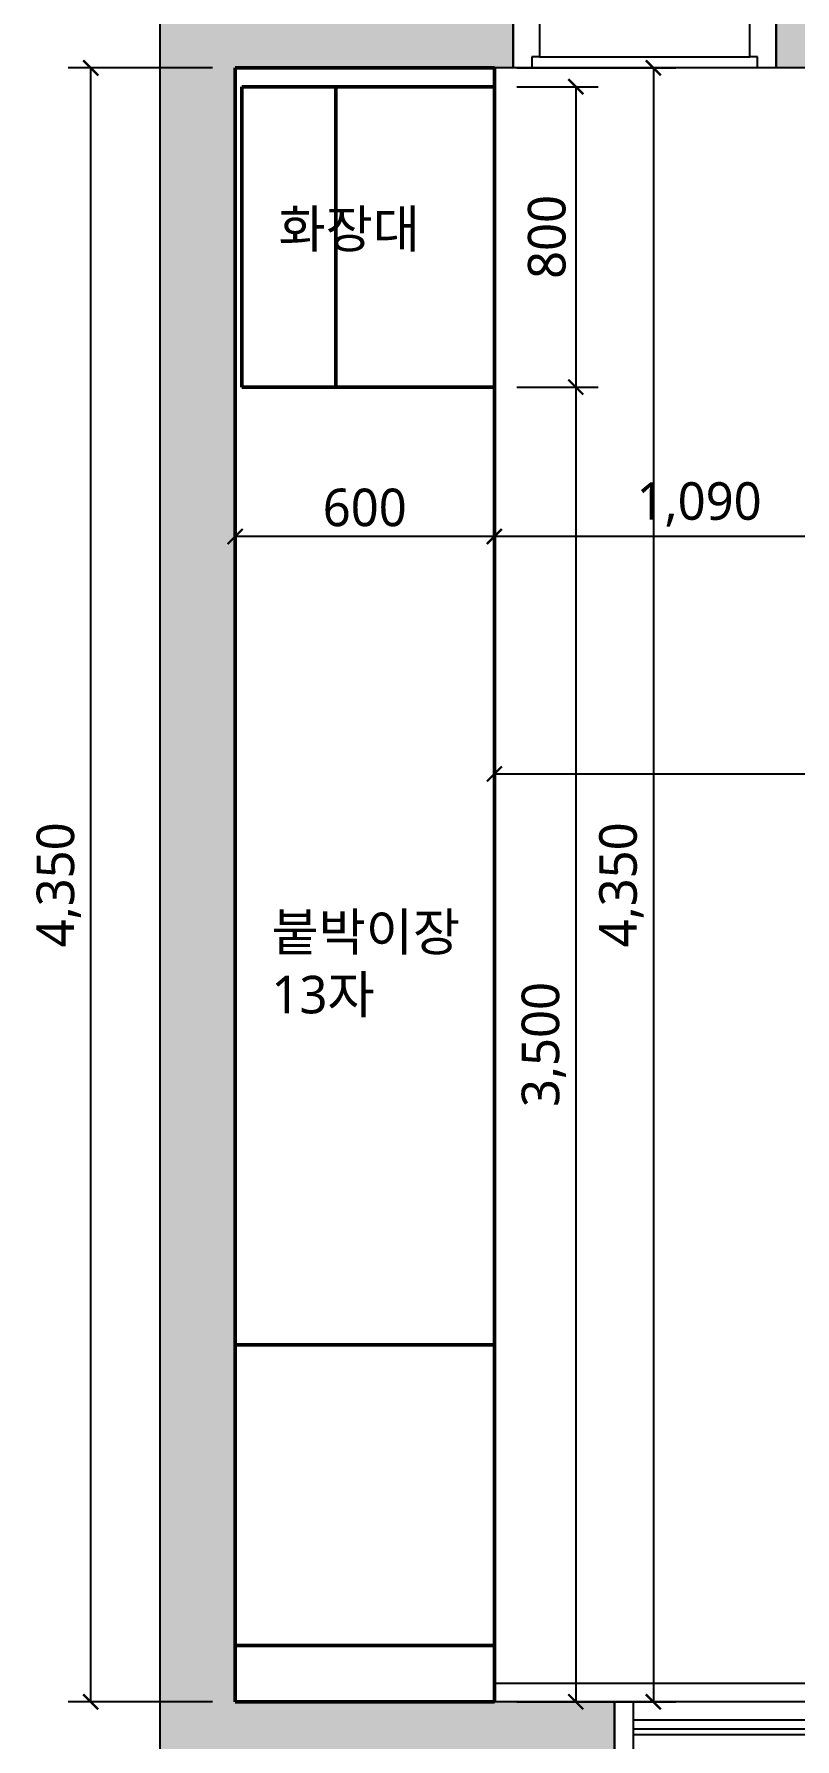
# Model space of a CAD drawing. Header units: millimetres. Extents: x 0 to 460473, y -68369 to 85219.
# Drawn here: x 220899 to 222924, y -38177 to -33638 of the extents above; entities that cross this region are included whole.
import ezdxf

# ---------------------------------------------------------------- set-up
doc = ezdxf.new("R2010")
doc.units = ezdxf.units.MM
doc.header["$LTSCALE"] = 50
for name, color, linetype in [('_LIBR', 4, 'Continuous'), ('DIM', 7, 'Continuous'), ('fur', 6, 'Continuous'), ('ha', 8, 'Continuous'), ('text', 7, 'Continuous'), ('wall', 2, 'Continuous'), ('win', 4, 'Continuous')]:
    doc.layers.add(name, color=color, linetype=linetype)
doc.styles.add('N 맑은고딕', font='malgun.ttf')
doc.styles.add('맑은 고딕', font='malgun.ttf')
doc.dimstyles.new('DH IN40', dxfattribs={"dimscale": 40, "dimtxt": 2.5, "dimasz": 1, "dimexe": 1.5, "dimexo": 1.5, "dimtad": 1, "dimdec": 7, "dimlunit": 6, "dimtxsty": '맑은 고딕', "dimblk": 'ARCHTICK', "dimcen": 2.5, "dimclrd": 256, "dimclre": 256, "dimclrt": 256, "dimadec": 0, "dimazin": 0, "dimtfac": 1, "dimtdec": 7, "dimtix": 1, "dimtmove": 0, "dimatfit": 3, "dimldrblk": 'ARCHTICK', "dimfxl": 1, "dimtfillclr": 1, "dimlwd": -1, "dimlwe": -1, "dimarcsym": 0})

# ---------------------------------------------------------------- blocks, each defined once
blk = doc.blocks.new('2600')
at = {"layer": 'win'}
for p, q in [((8549.2, -153771), (8549.2, -153471)), ((7239.2, -153521), (9759.2, -153521)), ((7249.2, -153608.5), (9749.2, -153608.5)), ((7249.2, -153608.5), (9749.2, -153608.5)), ((7249.2, -153721), (9749.2, -153721))]:
    blk.add_line(p, q, dxfattribs=at)
for points in [[(7199.2, -153721), (7249.2, -153721), (7249.2, -153521), (7199.2, -153521)], [(9799.2, -153721), (9749.2, -153721), (9749.2, -153521), (9799.2, -153521)]]:
    blk.add_lwpolyline(points, close=True, dxfattribs=at)
for points in [[(7249.2, -153543.5), (8579.2, -153543.5), (8579.2, -153568.5), (7249.2, -153568.5)], [(9749.2, -153568.5), (8519.2, -153568.5), (8519.2, -153593.5), (9749.2, -153593.5)], [(7249.2, -153638.5), (8579.2, -153638.5), (8579.2, -153668.5), (7249.2, -153668.5)], [(9749.2, -153668.5), (8519.2, -153668.5), (8519.2, -153698.5), (9749.2, -153698.5)]]:
    blk.add_lwpolyline(points, dxfattribs=at)
blk = doc.blocks.new('EWEDSF')
at = {"layer": 'ha', "transparency": 33554559}
h = blk.add_hatch(color=256, dxfattribs=at)
h.dxf.hatch_style = 1
h.paths.add_polyline_path([(221644, 39079.7), (221234, 39079.7), (221234, 28399.7), (221644, 28399.7), (221644, 28599.7), (221434, 28599.7), (221434, 29629.7), (222444, 29629.7), (222444, 29829.7), (221434, 29829.7), (221434, 34179.7), (222174, 34179.7), (222174, 34379.7), (221434, 34379.7), (221434, 36479.7), (222874, 36479.7), (222874, 34379.7), (222874, 34179.7), (224134, 34179.7), (224134, 34379.7), (223224, 34379.7), (223224, 37426.7), (223974, 37426.7), (223974, 37626.7), (222874, 37626.7), (222874, 36679.7), (222054, 36679.7), (222054, 37854.7), (221434, 37854.7), (221434, 38879.7), (221644, 38879.7)])
h.paths.add_polyline_path([(221434, 37754.7), (221954, 37754.7), (221954, 37454.7), (221954, 36679.7), (221434, 36679.7), (221434, 37454.7)], flags=16)
h.paths.add_polyline_path([(224484, 39079.2), (224244, 39079.2), (224244, 38879.7), (224484, 38879.7)])
h.paths.add_polyline_path([(226084, 37626.7), (225174, 37626.7), (225174, 37426.7), (226084, 37426.7)])
at = {"layer": '_LIBR', "linetype": 'Continuous'}
for p, q in [((222174, 34379.7), (222174, 34179.7)), ((222874, 34379.7), (222874, 34179.7)), ((222244, 34349.2), (222244, 34209.1)), ((222804, 34209.1), (222804, 34349.2)), ((222224, 34179.7), (222174, 34179.7)), ((222244, 34209.1), (222224, 34209.1)), ((222224, 34209.1), (222224, 34179.7)), ((222824, 34179.7), (222224, 34179.7)), ((222244, 34209.1), (222804, 34209.1)), ((222824, 34209.1), (222804, 34209.1)), ((222824, 34179.7), (222824, 34209.1)), ((222874, 34179.7), (222824, 34179.7))]:
    blk.add_line(p, q, dxfattribs=at)
at = {"layer": 'wall', "color": 2}
for p, q in [((221234, 28399.7), (221234, 39079.7)), ((222174, 34179.7), (222174, 34379.7)), ((222874, 34179.7), (222874, 34379.7)), ((224134, 34179.7), (221434, 34179.7)), ((221434, 29829.7), (221434, 34179.7)), ((225434, 29829.7), (221434, 29829.7)), ((222444, 29629.7), (222444, 29829.7))]:
    blk.add_line(p, q, dxfattribs=at)
at = {"layer": 'fur', "xscale": -1}
blk.add_blockref('2600', (232243.2, 183350.2), dxfattribs=at)
blk = doc.blocks.new('_ArchTick')
at = {"color": 0, "linetype": 'ByBlock', "const_width": 0.15}
blk.add_lwpolyline([(-0.5, -0.5), (0.5, 0.5)], dxfattribs=at)
blk = doc.blocks.new('*D392')
at = {"layer": 'Defpoints', "color": 0, "transparency": 16777216}
for p in [(221049.6, -33727.8), (221434, -33727.8), (221434, -38077.8)]:
    blk.add_point(p, dxfattribs=at)
at = {"layer": 'DIM', "transparency": 16777216}
for p, q in [((221374, -33727.8), (220989.6, -33727.8)), ((221049.6, -38077.8), (221049.6, -33727.8)), ((221374, -38077.8), (220989.6, -38077.8))]:
    blk.add_line(p, q, dxfattribs=at)
at = {"layer": 'DIM', "transparency": 16777216, "xscale": 40, "yscale": 40, "zscale": 40}
for p, rotation in [((221049.6, -33727.8), 90), ((221049.6, -38077.8), 270)]:
    blk.add_blockref('_ArchTick', p, dxfattribs=dict(at, rotation=rotation))
at = {"layer": 'DIM', "transparency": 16777216, "insert": (220964.5, -35902.8), "char_height": 100, "attachment_point": 5, "rotation": 90, "style": '맑은 고딕'}
blk.add_mtext('4,350', dxfattribs=at)
blk = doc.blocks.new('*D471')
at = {"layer": 'Defpoints', "color": 0, "transparency": 16777216}
for p in [(222124, -33777.8), (222124, -34577.8), (222340.7, -34577.8)]:
    blk.add_point(p, dxfattribs=at)
at = {"layer": 'DIM', "transparency": 16777216}
for p, q in [((222184, -33777.8), (222400.7, -33777.8)), ((222340.7, -33777.8), (222340.7, -34577.8)), ((222184, -34577.8), (222400.7, -34577.8))]:
    blk.add_line(p, q, dxfattribs=at)
at = {"layer": 'DIM', "transparency": 16777216, "xscale": 40, "yscale": 40, "zscale": 40}
for p, rotation in [((222340.7, -33777.8), 90), ((222340.7, -34577.8), 270)]:
    blk.add_blockref('_ArchTick', p, dxfattribs=dict(at, rotation=rotation))
at = {"layer": 'DIM', "transparency": 16777216, "insert": (222264, -34177.8), "char_height": 100, "attachment_point": 5, "rotation": 90, "style": '맑은 고딕'}
blk.add_mtext('800', dxfattribs=at)
blk = doc.blocks.new('*D473')
at = {"layer": 'Defpoints', "color": 0, "transparency": 16777216}
for p in [(222124, -34577.8), (222124, -38077.8), (222340.7, -38077.8)]:
    blk.add_point(p, dxfattribs=at)
at = {"layer": 'DIM', "transparency": 16777216}
for p, q in [((222184, -34577.8), (222400.7, -34577.8)), ((222340.7, -34577.8), (222340.7, -38077.8)), ((222184, -38077.8), (222400.7, -38077.8))]:
    blk.add_line(p, q, dxfattribs=at)
at = {"layer": 'DIM', "transparency": 16777216, "xscale": 40, "yscale": 40, "zscale": 40}
for p, rotation in [((222340.7, -34577.8), 90), ((222340.7, -38077.8), 270)]:
    blk.add_blockref('_ArchTick', p, dxfattribs=dict(at, rotation=rotation))
at = {"layer": 'DIM', "transparency": 16777216, "insert": (222255.6, -36327.8), "char_height": 100, "attachment_point": 5, "rotation": 90, "style": '맑은 고딕'}
blk.add_mtext('3,500', dxfattribs=at)
blk = doc.blocks.new('*D477')
at = {"layer": 'Defpoints', "color": 0, "transparency": 16777216}
for p in [(225434, -35607.6), (222124, -35852.8), (225434, -35852.8)]:
    blk.add_point(p, dxfattribs=at)
at = {"layer": 'DIM', "transparency": 16777216}
for p, q in [((222124, -35792.8), (222124, -35547.6)), ((225434, -35792.8), (225434, -35547.6)), ((222124, -35607.6), (225434, -35607.6))]:
    blk.add_line(p, q, dxfattribs=at)
at = {"layer": 'DIM', "transparency": 16777216, "xscale": 40, "yscale": 40, "zscale": 40, "rotation": 180}
blk.add_blockref('_ArchTick', (222124, -35607.6), dxfattribs=at)
at = {"layer": 'DIM', "transparency": 16777216, "xscale": 40, "yscale": 40, "zscale": 40}
blk.add_blockref('_ArchTick', (225434, -35607.6), dxfattribs=at)
at = {"layer": 'DIM', "transparency": 16777216, "insert": (223779, -35522.3), "char_height": 100, "attachment_point": 5, "style": '맑은 고딕'}
blk.add_mtext('3,310', dxfattribs=at)
blk = doc.blocks.new('*D489')
at = {"layer": 'Defpoints', "color": 0, "transparency": 16777216}
for p in [(223214, -34787.8), (222124, -34819.3), (222124, -34975.3)]:
    blk.add_point(p, dxfattribs=at)
at = {"layer": 'DIM', "transparency": 16777216}
for p, q in [((223214, -34847.8), (223214, -35035.3)), ((222124, -34879.3), (222124, -35035.3)), ((223214, -34975.3), (222124, -34975.3))]:
    blk.add_line(p, q, dxfattribs=at)
at = {"layer": 'DIM', "transparency": 16777216, "xscale": 40, "yscale": 40, "zscale": 40, "rotation": 180}
blk.add_blockref('_ArchTick', (222124, -34975.3), dxfattribs=at)
at = {"layer": 'DIM', "transparency": 16777216, "xscale": 40, "yscale": 40, "zscale": 40}
blk.add_blockref('_ArchTick', (223214, -34975.3), dxfattribs=at)
at = {"layer": 'DIM', "transparency": 16777216, "insert": (222669, -34889.9), "char_height": 100, "attachment_point": 5, "style": '맑은 고딕'}
blk.add_mtext('1,090', dxfattribs=at)
blk = doc.blocks.new('*D490')
at = {"layer": 'Defpoints', "color": 0, "transparency": 16777216}
for p in [(222124, -34819.3), (221434, -34975.3), (221434, -34975.3)]:
    blk.add_point(p, dxfattribs=at)
at = {"layer": 'DIM', "transparency": 16777216}
for p, q in [((222124, -34879.3), (222124, -35035.3)), ((222124, -34975.3), (221434, -34975.3))]:
    blk.add_line(p, q, dxfattribs=at)
at = {"layer": 'DIM', "transparency": 16777216, "xscale": 40, "yscale": 40, "zscale": 40, "rotation": 180}
blk.add_blockref('_ArchTick', (221434, -34975.3), dxfattribs=at)
at = {"layer": 'DIM', "transparency": 16777216, "xscale": 40, "yscale": 40, "zscale": 40}
blk.add_blockref('_ArchTick', (222124, -34975.3), dxfattribs=at)
at = {"layer": 'DIM', "transparency": 16777216, "insert": (221779, -34898.6), "char_height": 100, "attachment_point": 5, "style": '맑은 고딕'}
blk.add_mtext('600', dxfattribs=at)
blk = doc.blocks.new('*D492')
at = {"layer": 'Defpoints', "color": 0, "transparency": 16777216}
for p in [(222124, -33727.8), (222124, -38077.8), (222547.2, -38077.8)]:
    blk.add_point(p, dxfattribs=at)
at = {"layer": 'DIM', "transparency": 16777216}
for p, q in [((222184, -33727.8), (222607.2, -33727.8)), ((222547.2, -33727.8), (222547.2, -38077.8)), ((222184, -38077.8), (222607.2, -38077.8))]:
    blk.add_line(p, q, dxfattribs=at)
at = {"layer": 'DIM', "transparency": 16777216, "xscale": 40, "yscale": 40, "zscale": 40}
for p, rotation in [((222547.2, -33727.8), 90), ((222547.2, -38077.8), 270)]:
    blk.add_blockref('_ArchTick', p, dxfattribs=dict(at, rotation=rotation))
at = {"layer": 'DIM', "transparency": 16777216, "insert": (222462.1, -35902.8), "char_height": 100, "attachment_point": 5, "rotation": 90, "style": '맑은 고딕'}
blk.add_mtext('4,350', dxfattribs=at)

msp = doc.modelspace()

# ---------------------------------------------------------------- linework, layer by layer
for p, q in [((222123.99868442, -38027.76328172), (223404.70994957, -38027.76328172)), ((225433.99868442, -38077.76328172), (222123.99868442, -38077.76328172))]:
    msp.add_line(p, q)
at = {"layer": 'fur', "color": 40, "lineweight": 50, "true_color": 0xf8d731}
for p, q in [((221433.99868442, -37127.76328172), (221433.99868442, -33727.76328172)), ((221433.99868442, -33727.76328172), (222123.99868442, -33727.76328172)), ((222123.99868442, -33727.76328172), (222123.99868442, -33777.76328172)), ((221451.99868442, -33777.76328172), (221701.99868442, -33777.76328172)), ((221451.99868442, -34577.76328172), (221451.99868442, -33777.76328172)), ((222123.99868442, -33777.76328172), (221701.99868442, -33777.76328172)), ((221701.99868442, -33777.76328172), (221701.99868442, -34577.76328172)), ((222123.99868442, -33777.76328172), (222123.99868442, -34577.76328172)), ((221701.99868442, -34577.76328172), (221451.99868442, -34577.76328172)), ((222123.99868442, -34577.76328172), (221701.99868442, -34577.76328172)), ((222123.99868442, -37127.76328172), (222123.99868442, -34577.76328172)), ((221433.99868442, -37127.76328172), (222123.99868442, -37127.76328172)), ((221433.99868442, -37927.76328172), (221433.99868442, -37127.76328172)), ((222123.99868442, -37927.76328172), (222123.99868442, -37127.76328172)), ((222123.99868442, -37927.76328172), (221433.99868442, -37927.76328172)), ((221433.99868442, -38077.76328172), (221433.99868442, -37927.76328172)), ((222123.99868442, -37927.76328172), (222123.99868442, -38027.76328172)), ((222123.99868442, -38077.76328172), (222123.99868442, -38027.76328172)), ((222123.99868442, -38077.76328172), (221433.99868442, -38077.76328172))]:
    msp.add_line(p, q, dxfattribs=at)

# ---------------------------------------------------------------- block references
at = {"layer": 'ha'}
msp.add_blockref('EWEDSF', (0, -67907.45838072), dxfattribs=at)

# ---------------------------------------------------------------- texts
at = {"layer": 'text', "char_height": 100, "attachment_point": 1, "style": 'N 맑은고딕'}
for s, insert in [('화장대', (221549.32312383, -34106.73539168)), ('붙박이장\\P13자', (221530.67773126, -35978.25235125))]:
    msp.add_mtext_dynamic_manual_height_columns(s, width=2503.2681092748, gutter_width=500, heights=[0], dxfattribs=dict(at, insert=insert))

# ---------------------------------------------------------------- dimensions: what is measured, and where the dimension line sits
at = {"layer": 'DIM'}
for base, p1, p2, picture, middle in [((221049.5505542628, -33727.76328172), (221433.9986844184, -38077.76328172), (221433.9986844184, -33727.76328172), '*D392', (220964.4962064367, -35902.7632817201)), ((222547.1769189783, -38077.76328172), (222123.9986844184, -33727.76328172), (222123.9986844184, -38077.76328172), '*D492', (222462.1225711522, -35902.7632817201)), ((222340.6784150496, -34577.76328172), (222123.9986844184, -33777.76328172), (222123.9986844184, -34577.76328172), '*D471', (222264.0140128756, -34177.7632817201)), ((222340.6784150498, -38077.76328172), (222123.9986844184, -34577.76328172), (222123.9986844184, -38077.76328172), '*D473', (222255.6240672237, -36327.7632817201))]:
    dim = msp.add_linear_dim(base=base, p1=p1, p2=p2, angle=90, dimstyle='DH IN40', dxfattribs=at)
    dim.commit()
    dim.dimension.update_dxf_attribs({"geometry": picture, "text_midpoint": middle})
dim = msp.add_linear_dim(base=(222123.9986844184, -34975.265109209), p1=(223213.9986844184, -34787.76328172), p2=(222123.9986844184, -34819.2973703846), dimstyle='DH IN40', override={"dimtmove": 1}, dxfattribs=at)
dim.commit()
dim.dimension.update_dxf_attribs({"geometry": '*D489', "text_midpoint": (222668.9986844184, -34889.9390222524)})
dim = msp.add_linear_dim(base=(221433.99868442, -34975.26510921), p1=(222123.99868442, -34819.29737038), p2=(221433.99868442, -34975.26510921), text='600', dimstyle='DH IN40', override={"dimtmove": 1}, dxfattribs=at)
dim.commit()
dim.dimension.update_dxf_attribs({"geometry": '*D490', "text_midpoint": (221778.99868442, -34898.60070704)})
dim = msp.add_linear_dim(base=(225433.9986844184, -35607.6289535656), p1=(222123.9986844184, -35852.76328172), p2=(225433.9986844184, -35852.76328172), dimstyle='DH IN40', dxfattribs=at)
dim.commit()
dim.dimension.update_dxf_attribs({"geometry": '*D477', "text_midpoint": (223778.9986844184, -35522.302866609)})

doc.saveas('drawing.dxf')
